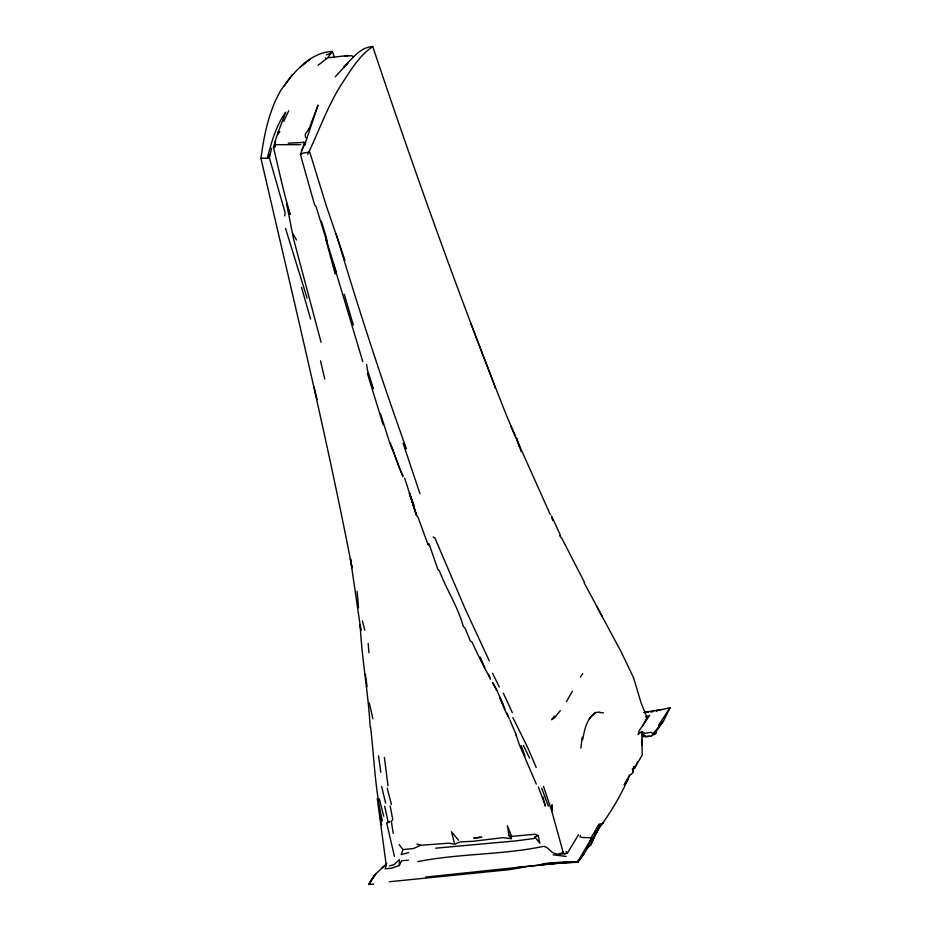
<?xml version="1.0" encoding="UTF-8"?>
<svg xmlns="http://www.w3.org/2000/svg" width="931" height="931" viewBox="0 0 931 931"><rect width="100%" height="100%" fill="white"/><g stroke="black" fill="none" stroke-linecap="round" stroke-linejoin="round"><path stroke-width="1.4" d="M321.055 342.247L293.568 238.999L286.539 203.563L290.181 214.444C283.559 192.31 278.963 170.036 273.505 147.598C276.426 135.274 281.406 124.207 285.677 112.302C275.879 125.836 271.538 142.257 267.302 158.2L260.971 158.317C264.101 134.82 268.931 110.498 281.127 89.865C293.184 72.839 309.732 52.427 332.309 51.426L334.357 57.024M274.82 146.993L275.436 141.349L274.82 146.993L273.505 147.598M377.276 798.577L386.225 864.969L385.12 868.914L391.765 868.123L399.306 865.504L399.399 859.581L393.906 864.713L389.379 865.865M629.391 774.953L628.146 778.863L624.177 784.821L629.1 776.349L633.22 772.265L632.417 768.797L634.709 767.97L642.215 755.018L641.855 739.435M590.033 840.751L589.777 844.033L599.983 825.797L598.773 824.482L590.789 838.494M284.735 215.876L285.072 212.501L269.396 157.874L271.608 148.32M580.339 835.584L580.06 836.911L582.131 837.446L591.732 837.819C589.346 846.849 583.597 854.67 578.07 862.083L542.214 863.828L565.967 861.734L576.72 862.467L583.795 854.321M633.22 772.265L633.604 768.599M580.886 748.058L582.131 737.282M645.602 716.94L649.652 715.415L639.248 730.591L638.061 734.594L641.564 731.487L642.204 733.675L641.89 745.056M511.305 838.622L511.596 836.364L507.348 825.727L509.106 835.631L511.305 838.622L502.752 837.691L472.948 841.298L460.333 841.868L454.677 844.149L448.637 843.195L420.649 845.301L413.69 848.467L402.972 849.619L401.203 854.623L408.709 852.54M596.922 832.023L599.983 825.797L590.557 845.29L586.844 848.35M582.69 739.691C584.493 729.776 586.67 718.639 595.526 712.518L599.867 712.087M321.404 221.287L326.176 236.951L325.687 238.999L335.183 273.993M336.161 271.829L316.051 206.542L314.538 204.739L300.434 154.523L303.762 145.155L305.636 143.281M305.636 137.648L305.193 134.285L309.243 128.455L318.076 105.028L305.193 143.386L301.539 150.741M590.557 845.29L596.131 832.349M534.906 837.027L539.899 843.3L538.048 835.444L534.906 837.027L534.289 838.459L516.158 840.856L435.65 848.199M283.757 121.402L288.715 110.777M632.417 768.797L634.709 767.97L637.665 761.651M649.64 736.305L645.183 736.689L644.764 735.665L642.506 737.038L642.204 733.675L645.183 736.689L651.328 735.99L655.703 733.488L656.402 731.196L663.535 720.931L670.029 707.746L656.285 710.842M399.306 865.504L401.692 860.744L408.43 860.197M642.809 726.029L646.998 717.429L641.203 703.208L633.429 677.465L620.849 651.211L597.097 607.117M578.128 861.117L591.732 837.819M566.397 701.637L572.379 691.221M625.26 783.809L628.146 778.863C619.429 798.367 608.141 816.638 595.13 833.385M373.75 884.089L368.769 884.45L374.215 875.419L386.784 863.514M368.769 884.45L374.215 875.419M417.821 861.629C459.379 853.308 502.565 855.077 543.948 846.267L546.916 847.582L552.793 852.703L557.844 854.483L567.247 853.32L578.57 834.688M670.029 707.746L658.438 725.482M369.328 883.74L375.88 873.918M328.317 56.884L332.309 51.426M580.409 677.012L582.759 673.613M284.304 85.827L292.031 74.922M270.293 154.046L267.302 158.2L269.396 157.874M651.328 735.99L663.535 720.931M554.492 716.009L551.629 719.721L554.457 717.941L560.276 710.644M277.485 134.82L279.8 131.841L277.496 132.33M386.749 823.26L388.076 821.677L389.833 821.561L386.749 823.26L394.441 856.427M335.323 76.726L347.985 62.936M307.695 154.348C318.751 131.655 327.328 106.728 341.037 85.012C350.114 71.291 358.854 55.895 372.737 46.55C414.411 171.118 458.622 294.766 507.058 416.867L515.483 436.162M343.888 66.881C352.221 58.804 360.076 47.144 372.737 46.55M343.981 67.393L347.007 64.379M589.195 718.72L595.526 712.518M318.088 65.275L327.677 57.827L348.171 55.499M309.243 128.455L309.825 127.908M382.21 867.82L386.156 864.631M300.376 66.974L310.046 59.305M300.434 154.523L303.157 153.045L309.744 152.09L326.444 206.228L344.924 260.214M557.844 854.483L563.174 852.331L564.721 854.123M326.339 54.813L330.761 53.311M413.958 505.161L409.442 493.279L416.564 515.448L418.066 517.229L427.795 544.146L429.016 543.774L437.919 569.481L439.42 570.831C446.577 589.893 457.982 606.768 463.324 626.644L464.906 627.831L470.271 640.796L472.157 642.309C477.522 654.307 483.457 665.874 489.718 677.5M656.343 710.83L660.44 709.678L644.438 712.355M599.901 826.379L598.773 824.482L603.463 823.179M516.67 867.564L564.233 862.502L425.572 877.095M524.688 867.052L509.141 869.682L389.356 881.762M643.903 712.611L648.057 712.087M650.827 711.738L653.585 711.389L651.013 711.691M644.415 712.483L648.372 712.006M635.361 766.399L633.359 766.609L634.709 767.97M288.261 143.153L305.531 142.303M345.04 56.174L351.441 55.685L353.571 56.744M548.627 863.956L578.07 862.083M275.39 144.689L300.666 144.631M599.739 712.622L603.474 712.867M598.773 824.482L601.566 824.726M553.119 854.833L566.199 856.439M509.106 835.631L511.596 836.364L535.022 834.281L538.048 835.444M416.913 844.033L420.649 845.301M433.159 536.966L434.917 537.99L465.325 609.223L489.275 660.835M641.564 731.487L644.764 733.36L650.932 732.266L653.259 733.651L655.703 733.488L655.424 731.743M325.245 57.943L326.199 58.653M642.204 733.675L644.764 735.665M427.795 544.146L429.284 545.496M458.506 840.204L451.454 831.744L454.677 844.149M559.706 535.779L561.87 538.421L584.459 582.282M399.096 844.58L402.972 849.619M566.129 851.621L567.247 853.32M501.437 700.252L499.621 697.144L504.87 708.852M293.09 234.007L296.524 240M516.321 735.269L510.025 720.245M508.105 716.428C501.937 705.512 499.551 692.897 492.429 682.388L496.63 690.302M584.074 582.655L602.159 616.299M400.609 471.144L402.96 475.369M492.557 673.357L499.33 687.031M392.812 449.987L390.531 445.332L380.5 413.853M510.56 425.804L550.268 514.552M523.443 745.428L529.553 758.137M551.501 515.972L560.415 535.22M536.314 784.1L519.184 744.335L515.623 733.419M512.865 717.568L527.935 748.07L536.244 767.54M503.334 693.106L512.294 712.599M506.604 712.669L509.455 718.976M551.839 518.078L552.886 520.441M303.459 142.222L304.879 145.445M480.233 657.123L484.748 667.736M391.951 447.776L402.96 476.858M501.937 701.485L503.45 705.198M470.62 322.894L493.546 382.711M538.362 786.986L545.391 806.002L543.017 797.122M541.714 788.243L548.336 806.141M488.554 674.195L490.404 679.258M521.22 745.603L524.956 756.007M390.205 442.656L399.899 469.666M409.442 493.279L416.564 515.448L404.682 478.115M406.428 448.789C380.907 377.811 357.62 306.055 336.126 233.704M521.197 451.651L516.496 438.024L519.568 446.985M419.974 493.744L403.1 443.272M307.055 298.106L285.561 228.502M543.483 786.334L551.711 810.913L563.174 852.331M373.412 388.797L367.57 370.48L366.605 364.475M333.321 263.159L362.799 361.659M367.326 373.133L383.165 424.78M344.237 294.277L353.326 325.024M494.035 384.072L495.164 388.006M301.504 287.376L310.593 319.03M362.392 620.954L364.812 630.252M387.226 788.231L391.462 804.547M260.971 158.317C292.287 294.533 325.466 430.494 352.034 567.794L350.428 558.635L360.879 630.322L360.169 624.585C361.787 658.892 368.269 692.745 370.177 727.018M379.371 798.914L383.735 816.254M313.898 386.516L317.122 399.539M388.076 821.677L384.654 806.199M381.652 786.544L385.609 803.081M320.532 360.832L324.779 379.092M369.281 702.893L372.877 718.732M326.176 236.951L327.13 241.385M390.182 806.013L392.766 819.536L391.346 821.445L393.243 833.35M382.362 820.839C375.053 790.093 374.25 758.404 370.585 727.181M379.813 814.404L381.617 824.959M378.568 755.844L380.756 772.334M387.994 785.764L384.387 757.427M365.359 674.195L367.082 686.671M357.143 591.348L358.516 607.803M368.199 643.426L368.944 652.747M552.06 804.989L551.711 810.913L552.06 804.989M479.116 837.33L473.751 838.261L481.758 837.237L479.116 837.33"/></g></svg>
